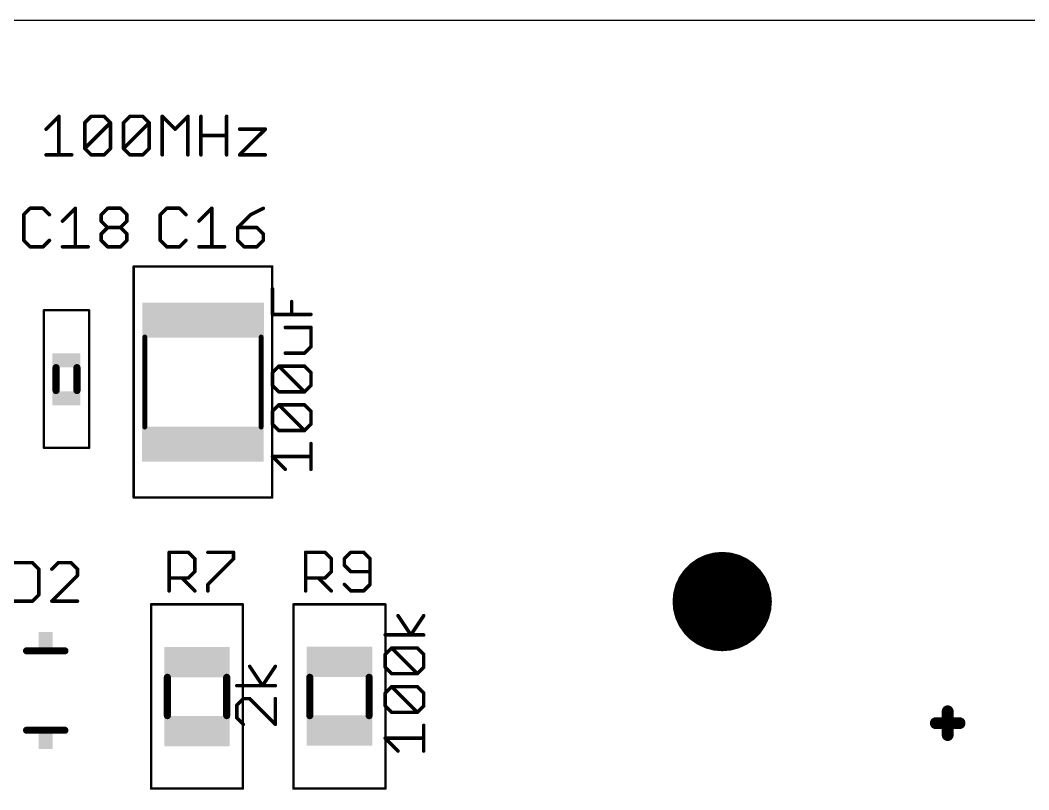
# Model space of a CAD drawing. Extents: x 2 to 123, y -4 to 52.
# Drawn here: x 51.27 to 72.86, y 35.59 to 52.07 of the extents above; entities that cross this region are included whole.
import ezdxf

# ---------------------------------------------------------------- set-up
doc = ezdxf.new("R2010")
doc.units = 0
for name, color, linetype in [('20', 53, 'CONTINUOUS'), ('25', 253, 'CONTINUOUS'), ('27', 253, 'CONTINUOUS'), ('39', 12, 'CONTINUOUS'), ('41', 12, 'CONTINUOUS'), ('51', 253, 'CONTINUOUS')]:
    doc.layers.add(name, color=color, linetype=linetype)

# ---------------------------------------------------------------- blocks, each defined once
blk = doc.blocks.new('RECT')
blk.add_solid([(-0.5, -0.5), (0.5, -0.5), (-0.5, 0.5), (0.5, 0.5)])

msp = doc.modelspace()

# ---------------------------------------------------------------- linework, layer by layer
at = {"layer": '20'}
msp.add_line((3.556, 52.07), (92.456, 52.07), dxfattribs=at)
at = {"layer": '25', "const_width": 0.0381}
for points in [[(51.3651, 47.9057, 1), (51.327, 47.9057)], [(51.3326, 47.9192, 1), (51.3596, 47.8922)], [(51.4835, 48.0622, 1), (51.4835, 48.0241)], [(51.497, 48.0296, 1), (51.47, 48.0566)], [(51.7718, 48.0566, 1), (51.7449, 48.0296)], [(51.7584, 48.0241, 1), (51.7584, 48.0622)], [(51.8823, 47.8922, 1), (51.9092, 47.9192)], [(52.4687, 48.0431, 1), (52.4306, 48.0431)], [(52.4631, 48.0296, 1), (52.4362, 48.0566)], [(53.0226, 47.9057, 1), (52.9845, 47.9057)], [(52.99, 47.9192, 1), (53.017, 47.8922)], [(53.1409, 48.0622, 1), (53.1409, 48.0241)], [(53.1544, 48.0296, 1), (53.1275, 48.0566)], [(53.4292, 48.0566, 1), (53.4023, 48.0296)], [(53.4158, 48.0241, 1), (53.4158, 48.0622)], [(53.5722, 47.9057, 1), (53.5341, 47.9057)], [(53.5397, 47.8922, 1), (53.5667, 47.9192)], [(54.2861, 47.9057, 1), (54.248, 47.9057)], [(54.2536, 47.9192, 1), (54.2806, 47.8922)], [(54.4045, 48.0622, 1), (54.4045, 48.0241)], [(54.418, 48.0296, 1), (54.391, 48.0566)], [(54.6928, 48.0566, 1), (54.6659, 48.0296)], [(54.6793, 48.0241, 1), (54.6793, 48.0622)], [(54.8033, 47.8922, 1), (54.8302, 47.9192)], [(55.3897, 48.0431, 1), (55.3516, 48.0431)], [(55.3841, 48.0296, 1), (55.3572, 48.0566)], [(56.1908, 47.9227, 1), (56.2079, 47.8886)], [(56.2128, 47.8922, 1), (56.1859, 47.9192)], [(56.4827, 48.0261, 1), (56.4657, 48.0601)], [(52.1613, 47.7817, 1), (52.1883, 47.7548)], [(53.017, 47.7817, 1), (52.99, 47.7548)], [(52.9845, 47.7683, 1), (53.0226, 47.7683)], [(53.5341, 47.7683, 1), (53.5722, 47.7683)], [(53.5667, 47.7548, 1), (53.5397, 47.7817)], [(55.0823, 47.7817, 1), (55.1093, 47.7548)], [(53.0226, 47.4934, 1), (52.9845, 47.4934)], [(52.99, 47.5069, 1), (53.017, 47.48)], [(53.1409, 47.6499, 1), (53.1409, 47.6118)], [(53.1544, 47.6174, 1), (53.1275, 47.6443)], [(53.1275, 47.6174, 1), (53.1544, 47.6443)], [(53.4292, 47.6443, 1), (53.4023, 47.6174)], [(53.4023, 47.6443, 1), (53.4292, 47.6174)], [(53.4158, 47.6118, 1), (53.4158, 47.6499)], [(53.5722, 47.4934, 1), (53.5341, 47.4934)], [(53.5397, 47.48, 1), (53.5667, 47.5069)], [(55.9245, 47.6499, 1), (55.9245, 47.6118)], [(55.911, 47.6443, 1), (55.938, 47.6174)], [(55.9436, 47.6309, 1), (55.9055, 47.6309)], [(56.3502, 47.6443, 1), (56.3233, 47.6174)], [(56.3368, 47.6118, 1), (56.3368, 47.6499)], [(56.4932, 47.4934, 1), (56.4551, 47.4934)], [(56.4607, 47.48, 1), (56.4877, 47.5069)], [(51.327, 47.356, 1), (51.3651, 47.356)], [(51.3596, 47.3695, 1), (51.3326, 47.3425)], [(51.9092, 47.3425, 1), (51.8823, 47.3695)], [(53.017, 47.3695, 1), (52.99, 47.3425)], [(52.9845, 47.356, 1), (53.0226, 47.356)], [(53.5341, 47.356, 1), (53.5722, 47.356)], [(53.5667, 47.3425, 1), (53.5397, 47.3695)], [(54.248, 47.356, 1), (54.2861, 47.356)], [(54.2806, 47.3695, 1), (54.2536, 47.3425)], [(54.8302, 47.3425, 1), (54.8033, 47.3695)], [(55.938, 47.3695, 1), (55.911, 47.3425)], [(55.9055, 47.356, 1), (55.9436, 47.356)], [(56.4551, 47.356, 1), (56.4932, 47.356)], [(56.4877, 47.3425, 1), (56.4607, 47.3695)], [(51.4835, 47.2377, 1), (51.4835, 47.1996)], [(51.47, 47.2051, 1), (51.497, 47.2321)], [(51.7449, 47.2321, 1), (51.7718, 47.2051)], [(51.7584, 47.1996, 1), (51.7584, 47.2377)], [(52.1748, 47.2377, 1), (52.1748, 47.1996)], [(52.4306, 47.2186, 1), (52.4687, 47.2186)], [(52.7245, 47.1996, 1), (52.7245, 47.2377)], [(53.1409, 47.2377, 1), (53.1409, 47.1996)], [(53.1275, 47.2051, 1), (53.1544, 47.2321)], [(53.4023, 47.2321, 1), (53.4292, 47.2051)], [(53.4158, 47.1996, 1), (53.4158, 47.2377)], [(54.4045, 47.2377, 1), (54.4045, 47.1996)], [(54.391, 47.2051, 1), (54.418, 47.2321)], [(54.6659, 47.2321, 1), (54.6928, 47.2051)], [(54.6793, 47.1996, 1), (54.6793, 47.2377)], [(55.0958, 47.2377, 1), (55.0958, 47.1996)], [(55.3516, 47.2186, 1), (55.3897, 47.2186)], [(55.6455, 47.1996, 1), (55.6455, 47.2377)], [(56.0619, 47.2377, 1), (56.0619, 47.1996)], [(56.0485, 47.2051, 1), (56.0754, 47.2321)], [(56.3233, 47.2321, 1), (56.3502, 47.2051)], [(56.3368, 47.1996, 1), (56.3368, 47.2377)], [(54.4766, 40.6771, 1), (54.4385, 40.6771)], [(54.4576, 40.6962, 1), (54.4576, 40.6581)], [(54.8833, 40.6906, 1), (54.8564, 40.6636)], [(54.8698, 40.6581, 1), (54.8698, 40.6962)], [(55.2863, 40.6962, 1), (55.2863, 40.6581)], [(55.855, 40.6771, 1), (55.8169, 40.6771)], [(55.836, 40.6581, 1), (55.836, 40.6962)], [(57.3786, 40.6962, 1), (57.3786, 40.6581)], [(57.3977, 40.6771, 1), (57.3596, 40.6771)], [(57.8043, 40.6906, 1), (57.7774, 40.6636)], [(57.7909, 40.6581, 1), (57.7909, 40.6962)], [(58.3447, 40.6962, 1), (58.3447, 40.6581)], [(58.3582, 40.6636, 1), (58.3313, 40.6906)], [(58.633, 40.6906, 1), (58.6061, 40.6636)], [(58.6196, 40.6581, 1), (58.6196, 40.6962)], [(51.5433, 40.4706, 1), (51.5164, 40.4436)], [(51.5299, 40.4381, 1), (51.5299, 40.4762)], [(52.0837, 40.4762, 1), (52.0837, 40.4381)], [(52.0972, 40.4436, 1), (52.0703, 40.4706)], [(52.372, 40.4706, 1), (52.3451, 40.4436)], [(52.3586, 40.4381, 1), (52.3586, 40.4762)], [(55.0263, 40.5397, 1), (54.9882, 40.5397)], [(54.9938, 40.5262, 1), (55.0207, 40.5532)], [(55.8169, 40.5397, 1), (55.855, 40.5397)], [(55.8494, 40.5262, 1), (55.8225, 40.5532)], [(57.9473, 40.5397, 1), (57.9092, 40.5397)], [(57.9148, 40.5262, 1), (57.9417, 40.5532)], [(58.2264, 40.5397, 1), (58.1883, 40.5397)], [(58.1938, 40.5532, 1), (58.2208, 40.5262)], [(58.2208, 40.4157, 1), (58.1938, 40.3888)], [(58.1883, 40.4023, 1), (58.2264, 40.4023)], [(58.776, 40.5397, 1), (58.7379, 40.5397)], [(58.7435, 40.5262, 1), (58.7704, 40.5532)], [(51.6863, 40.3197, 1), (51.6482, 40.3197)], [(51.6538, 40.3062, 1), (51.6807, 40.3332)], [(51.9328, 40.3332, 1), (51.9598, 40.3062)], [(52.515, 40.3197, 1), (52.4769, 40.3197)], [(52.4769, 40.1823, 1), (52.515, 40.1823)], [(52.4825, 40.3062, 1), (52.5094, 40.3332)], [(52.5094, 40.1688, 1), (52.4825, 40.1957)], [(54.4576, 40.1465, 1), (54.4576, 40.1084)], [(54.7459, 40.1409, 1), (54.719, 40.114)], [(54.8564, 40.1409, 1), (54.8833, 40.114)], [(54.8698, 40.1084, 1), (54.8698, 40.1465)], [(54.9882, 40.2649, 1), (55.0263, 40.2649)], [(55.0207, 40.2514, 1), (54.9938, 40.2783)], [(57.3786, 40.1465, 1), (57.3786, 40.1084)], [(57.6669, 40.1409, 1), (57.64, 40.114)], [(57.7774, 40.1409, 1), (57.8043, 40.114)], [(57.7909, 40.1084, 1), (57.7909, 40.1465)], [(57.9092, 40.2649, 1), (57.9473, 40.2649)], [(57.9417, 40.2514, 1), (57.9148, 40.2783)], [(58.3447, 40.2839, 1), (58.3447, 40.2458)], [(58.3313, 40.2514, 1), (58.3582, 40.2783)], [(58.757, 40.2458, 1), (58.757, 40.2839)], [(55.3054, 39.99, 1), (55.2673, 39.99)], [(55.2728, 40.0035, 1), (55.2998, 39.9765)], [(58.2208, 40.0035, 1), (58.1938, 39.9765)], [(58.7379, 39.99, 1), (58.776, 39.99)], [(58.7704, 39.9765, 1), (58.7435, 40.0035)], [(51.6482, 39.77, 1), (51.6863, 39.77)], [(51.6807, 39.7565, 1), (51.6538, 39.7835)], [(54.4385, 39.8526, 1), (54.4766, 39.8526)], [(54.9938, 39.8391, 1), (55.0207, 39.8661)], [(55.2673, 39.8526, 1), (55.3054, 39.8526)], [(57.3596, 39.8526, 1), (57.3977, 39.8526)], [(57.9148, 39.8391, 1), (57.9417, 39.8661)], [(58.3447, 39.8717, 1), (58.3447, 39.8336)], [(58.3313, 39.8391, 1), (58.3582, 39.8661)], [(58.6061, 39.8661, 1), (58.633, 39.8391)], [(58.6196, 39.8336, 1), (58.6196, 39.8717)], [(51.5164, 39.6461, 1), (51.5433, 39.6191)], [(51.5299, 39.6136, 1), (51.5299, 39.6517)], [(51.9463, 39.6517, 1), (51.9463, 39.6136)], [(51.9328, 39.6461, 1), (51.9598, 39.6191)], [(52.496, 39.6136, 1), (52.496, 39.6517)]]:
    msp.add_lwpolyline(points, format="xyb", dxfattribs=at)
at = {"layer": '25', "const_width": 0.0762}
for points in [[(51.4835, 48.0431), (51.3461, 47.9057)], [(51.3461, 47.9057), (51.3461, 47.356)], [(51.7584, 48.0431), (51.4835, 48.0431)], [(51.8958, 47.9057), (51.7584, 48.0431)], [(52.1748, 47.7683), (52.4496, 48.0431)], [(52.4496, 48.0431), (52.4496, 47.2186)], [(53.0035, 47.9057), (53.1409, 48.0431)], [(53.0035, 47.7683), (53.0035, 47.9057)], [(53.1409, 48.0431), (53.4158, 48.0431)], [(53.4158, 48.0431), (53.5532, 47.9057)], [(53.5532, 47.9057), (53.5532, 47.7683)], [(54.4045, 48.0431), (54.2671, 47.9057)], [(54.2671, 47.9057), (54.2671, 47.356)], [(54.6793, 48.0431), (54.4045, 48.0431)], [(54.8168, 47.9057), (54.6793, 48.0431)], [(55.0958, 47.7683), (55.3706, 48.0431)], [(55.3706, 48.0431), (55.3706, 47.2186)], [(56.1993, 47.9057), (55.9245, 47.6309)], [(56.4742, 48.0431), (56.1993, 47.9057)], [(53.1409, 47.6309), (53.0035, 47.7683)], [(53.5532, 47.7683), (53.4158, 47.6309)], [(53.0035, 47.4934), (53.1409, 47.6309)], [(53.0035, 47.356), (53.0035, 47.4934)], [(53.1409, 47.6309), (53.4158, 47.6309)], [(53.4158, 47.6309), (53.5532, 47.4934)], [(53.5532, 47.4934), (53.5532, 47.356)], [(55.9245, 47.6309), (55.9245, 47.356)], [(56.3368, 47.6309), (55.9245, 47.6309)], [(56.4742, 47.4934), (56.3368, 47.6309)], [(56.4742, 47.356), (56.4742, 47.4934)], [(51.3461, 47.356), (51.4835, 47.2186)], [(51.7584, 47.2186), (51.8958, 47.356)], [(53.1409, 47.2186), (53.0035, 47.356)], [(53.5532, 47.356), (53.4158, 47.2186)], [(54.2671, 47.356), (54.4045, 47.2186)], [(54.6793, 47.2186), (54.8168, 47.356)], [(55.9245, 47.356), (56.0619, 47.2186)], [(56.3368, 47.2186), (56.4742, 47.356)], [(51.4835, 47.2186), (51.7584, 47.2186)], [(52.1748, 47.2186), (52.7245, 47.2186)], [(53.4158, 47.2186), (53.1409, 47.2186)], [(54.4045, 47.2186), (54.6793, 47.2186)], [(55.0958, 47.2186), (55.6455, 47.2186)], [(56.0619, 47.2186), (56.3368, 47.2186)], [(54.4576, 39.8526), (54.4576, 40.6771)], [(54.4576, 40.6771), (54.8698, 40.6771)], [(54.8698, 40.6771), (55.0073, 40.5397)], [(55.2863, 40.6771), (55.836, 40.6771)], [(55.836, 40.6771), (55.836, 40.5397)], [(57.3786, 39.8526), (57.3786, 40.6771)], [(57.3786, 40.6771), (57.7909, 40.6771)], [(57.7909, 40.6771), (57.9283, 40.5397)], [(58.3447, 40.6771), (58.2073, 40.5397)], [(58.6196, 40.6771), (58.3447, 40.6771)], [(58.757, 40.5397), (58.6196, 40.6771)], [(51.5299, 40.4571), (51.1176, 40.4571)], [(51.6673, 40.3197), (51.5299, 40.4571)], [(52.0837, 40.4571), (51.9463, 40.3197)], [(52.3586, 40.4571), (52.0837, 40.4571)], [(52.496, 40.3197), (52.3586, 40.4571)], [(55.0073, 40.5397), (55.0073, 40.2649)], [(55.836, 40.5397), (55.2863, 39.99)], [(57.9283, 40.5397), (57.9283, 40.2649)], [(58.2073, 40.5397), (58.2073, 40.4023)], [(58.2073, 40.4023), (58.3447, 40.2649)], [(58.757, 39.99), (58.757, 40.5397)], [(51.6673, 39.77), (51.6673, 40.3197)], [(51.9463, 39.6326), (52.496, 40.1823)], [(52.496, 40.1823), (52.496, 40.3197)], [(54.8698, 40.1274), (54.4576, 40.1274)], [(54.7324, 40.1274), (55.0073, 39.8526)], [(55.0073, 40.2649), (54.8698, 40.1274)], [(57.7909, 40.1274), (57.3786, 40.1274)], [(57.6534, 40.1274), (57.9283, 39.8526)], [(57.9283, 40.2649), (57.7909, 40.1274)], [(58.3447, 40.2649), (58.757, 40.2649)], [(55.2863, 39.99), (55.2863, 39.8526)], [(58.2073, 39.99), (58.3447, 39.8526)], [(58.6196, 39.8526), (58.757, 39.99)], [(51.5299, 39.6326), (51.6673, 39.77)], [(58.3447, 39.8526), (58.6196, 39.8526)], [(51.1176, 39.6326), (51.5299, 39.6326)], [(52.496, 39.6326), (51.9463, 39.6326)]]:
    msp.add_lwpolyline(points, dxfattribs=at)
at = {"layer": '27', "const_width": 0.0762}
for points in [[(51.8227, 49.7368), (52.0975, 50.0116)], [(52.0975, 50.0116), (52.0975, 49.1871)], [(52.6514, 49.8742), (52.7888, 50.0116)], [(52.6514, 49.3245), (52.6514, 49.8742)], [(52.6514, 49.3245), (53.201, 49.8742)], [(52.7888, 50.0116), (53.0636, 50.0116)], [(53.0636, 50.0116), (53.201, 49.8742)], [(53.201, 49.8742), (53.201, 49.3245)], [(53.4801, 49.8742), (53.6175, 50.0116)], [(53.4801, 49.3245), (53.4801, 49.8742)], [(53.4801, 49.3245), (54.0297, 49.8742)], [(53.6175, 50.0116), (53.8923, 50.0116)], [(53.8923, 50.0116), (54.0297, 49.8742)], [(54.0297, 49.8742), (54.0297, 49.3245)], [(54.3088, 49.1871), (54.3088, 50.0116)], [(54.3088, 50.0116), (54.5836, 49.7368)], [(54.5836, 49.7368), (54.8585, 50.0116)], [(54.8585, 50.0116), (54.8585, 49.1871)], [(55.1375, 49.1871), (55.1375, 50.0116)], [(55.6872, 50.0116), (55.6872, 49.1871)], [(55.9662, 49.7368), (56.5159, 49.7368)], [(56.5159, 49.7368), (55.9662, 49.1871)], [(55.1375, 49.5994), (55.6872, 49.5994)], [(51.8227, 49.1871), (52.3723, 49.1871)], [(52.7888, 49.1871), (52.6514, 49.3245)], [(53.0636, 49.1871), (52.7888, 49.1871)], [(53.201, 49.3245), (53.0636, 49.1871)], [(53.6175, 49.1871), (53.4801, 49.3245)], [(53.8923, 49.1871), (53.6175, 49.1871)], [(54.0297, 49.3245), (53.8923, 49.1871)], [(55.9662, 49.1871), (56.5159, 49.1871)], [(56.6684, 45.7709), (56.6684, 46.3206)], [(57.0807, 45.7709), (57.0807, 46.0458)], [(57.4929, 45.7709), (56.6684, 45.7709)], [(57.4929, 45.4919), (56.9432, 45.4919)], [(57.4929, 45.0796), (57.4929, 45.4919)], [(56.9432, 44.9422), (57.3555, 44.9422)], [(57.3555, 44.9422), (57.4929, 45.0796)], [(56.6684, 44.5258), (56.8058, 44.6632)], [(56.8058, 44.6632), (57.3555, 44.6632)], [(57.3555, 44.1135), (56.8058, 44.6632)], [(57.3555, 44.6632), (57.4929, 44.5258)], [(56.6684, 44.2509), (56.6684, 44.5258)], [(57.4929, 44.5258), (57.4929, 44.2509)], [(56.8058, 44.1135), (56.6684, 44.2509)], [(57.4929, 44.2509), (57.3555, 44.1135)], [(57.3555, 44.1135), (56.8058, 44.1135)], [(56.6684, 43.6971), (56.8058, 43.8345)], [(56.8058, 43.8345), (57.3555, 43.8345)], [(57.3555, 43.2848), (56.8058, 43.8345)], [(57.3555, 43.8345), (57.4929, 43.6971)], [(56.6684, 43.4222), (56.6684, 43.6971)], [(57.4929, 43.6971), (57.4929, 43.4222)], [(56.8058, 43.2848), (56.6684, 43.4222)], [(57.4929, 43.4222), (57.3555, 43.2848)], [(57.3555, 43.2848), (56.8058, 43.2848)], [(57.4929, 42.4561), (57.4929, 43.0058)], [(56.9432, 42.4561), (56.6684, 42.7309)], [(56.6684, 42.7309), (57.4929, 42.7309)], [(59.6311, 38.9097), (59.3562, 39.322)], [(59.9059, 39.322), (59.6311, 38.9097)], [(59.9059, 38.9097), (59.0814, 38.9097)], [(59.0814, 38.4933), (59.2188, 38.6307)], [(59.2188, 38.6307), (59.7685, 38.6307)], [(59.7685, 38.081), (59.2188, 38.6307)], [(59.7685, 38.6307), (59.9059, 38.4933)], [(59.0814, 38.2184), (59.0814, 38.4933)], [(59.9059, 38.4933), (59.9059, 38.2184)], [(56.4561, 37.8238), (56.1812, 38.2361)], [(56.7309, 38.2361), (56.4561, 37.8238)], [(59.2188, 38.081), (59.0814, 38.2184)], [(59.9059, 38.2184), (59.7685, 38.081)], [(59.7685, 38.081), (59.2188, 38.081)], [(56.7309, 37.8238), (55.9064, 37.8238)], [(59.0814, 37.6646), (59.2188, 37.802)], [(59.2188, 37.802), (59.7685, 37.802)], [(59.7685, 37.2523), (59.2188, 37.802)], [(59.7685, 37.802), (59.9059, 37.6646)], [(56.0438, 37.5448), (55.9064, 37.4074)], [(56.1812, 37.5448), (56.0438, 37.5448)], [(56.7309, 36.9951), (56.1812, 37.5448)], [(56.7309, 37.5448), (56.7309, 36.9951)], [(59.0814, 37.3897), (59.0814, 37.6646)], [(59.9059, 37.6646), (59.9059, 37.3897)], [(55.9064, 37.4074), (55.9064, 37.1325)], [(59.2188, 37.2523), (59.0814, 37.3897)], [(59.9059, 37.3897), (59.7685, 37.2523)], [(55.9064, 37.1325), (56.0438, 36.9951)], [(59.7685, 37.2523), (59.2188, 37.2523)], [(59.9059, 36.4236), (59.9059, 36.9733)], [(59.3562, 36.4236), (59.0814, 36.6984)], [(59.0814, 36.6984), (59.9059, 36.6984)]]:
    msp.add_lwpolyline(points, dxfattribs=at)
at = {"layer": '27', "const_width": 0.0381}
for points in [[(52.1165, 50.0116, 1), (52.0784, 50.0116)], [(52.111, 49.9981, 1), (52.084, 50.0251)], [(52.6379, 49.8877, 1), (52.6648, 49.8607)], [(52.6704, 49.8742, 1), (52.6323, 49.8742)], [(52.7888, 50.0307, 1), (52.7888, 49.9926)], [(52.8023, 49.9981, 1), (52.7753, 50.0251)], [(53.0771, 50.0251, 1), (53.0501, 49.9981)], [(53.0636, 49.9926, 1), (53.0636, 50.0307)], [(53.2201, 49.8742, 1), (53.182, 49.8742)], [(53.2145, 49.8607, 1), (53.1876, 49.8877)], [(53.1876, 49.8607, 1), (53.2145, 49.8877)], [(53.4991, 49.8742, 1), (53.461, 49.8742)], [(53.4666, 49.8877, 1), (53.4935, 49.8607)], [(53.6175, 50.0307, 1), (53.6175, 49.9926)], [(53.631, 49.9981, 1), (53.604, 50.0251)], [(53.9058, 50.0251, 1), (53.8789, 49.9981)], [(53.8923, 49.9926, 1), (53.8923, 50.0307)], [(54.0488, 49.8742, 1), (54.0107, 49.8742)], [(54.0432, 49.8607, 1), (54.0163, 49.8877)], [(54.0163, 49.8607, 1), (54.0432, 49.8877)], [(54.3278, 50.0116, 1), (54.2897, 50.0116)], [(54.3223, 50.0251, 1), (54.2953, 49.9981)], [(54.8775, 50.0116, 1), (54.8394, 50.0116)], [(54.8719, 49.9981, 1), (54.845, 50.0251)], [(55.1565, 50.0116, 1), (55.1184, 50.0116)], [(55.7062, 50.0116, 1), (55.6681, 50.0116)], [(51.8092, 49.7502, 1), (51.8361, 49.7233)], [(54.5701, 49.7502, 1), (54.5971, 49.7233)], [(54.5701, 49.7233, 1), (54.5971, 49.7502)], [(55.9662, 49.7558, 1), (55.9662, 49.7177)], [(56.5293, 49.7233, 1), (56.5024, 49.7502)], [(56.5159, 49.7177, 1), (56.5159, 49.7558)], [(55.1375, 49.6184, 1), (55.1375, 49.5803)], [(55.6872, 49.5803, 1), (55.6872, 49.6184)], [(51.8227, 49.2062, 1), (51.8227, 49.1681)], [(52.3723, 49.1681, 1), (52.3723, 49.2062)], [(52.6648, 49.338, 1), (52.6379, 49.311)], [(52.6379, 49.338, 1), (52.6648, 49.311)], [(52.6323, 49.3245, 1), (52.6704, 49.3245)], [(52.7888, 49.2062, 1), (52.7888, 49.1681)], [(53.0636, 49.1681, 1), (53.0636, 49.2062)], [(53.182, 49.3245, 1), (53.2201, 49.3245)], [(53.2145, 49.311, 1), (53.1876, 49.338)], [(53.4935, 49.338, 1), (53.4666, 49.311)], [(53.4666, 49.338, 1), (53.4935, 49.311)], [(53.461, 49.3245, 1), (53.4991, 49.3245)], [(53.6175, 49.2062, 1), (53.6175, 49.1681)], [(53.8923, 49.1681, 1), (53.8923, 49.2062)], [(54.0107, 49.3245, 1), (54.0488, 49.3245)], [(54.0432, 49.311, 1), (54.0163, 49.338)], [(55.9662, 49.2062, 1), (55.9662, 49.1681)], [(56.5159, 49.1681, 1), (56.5159, 49.2062)], [(52.0784, 49.1871, 1), (52.1165, 49.1871)], [(52.7753, 49.1736, 1), (52.8023, 49.2006)], [(53.0501, 49.2006, 1), (53.0771, 49.1736)], [(53.604, 49.1736, 1), (53.631, 49.2006)], [(53.8789, 49.2006, 1), (53.9058, 49.1736)], [(54.2897, 49.1871, 1), (54.3278, 49.1871)], [(54.8394, 49.1871, 1), (54.8775, 49.1871)], [(55.1184, 49.1871, 1), (55.1565, 49.1871)], [(55.6681, 49.1871, 1), (55.7062, 49.1871)], [(55.9527, 49.2006, 1), (55.9797, 49.1736)], [(56.6874, 46.3206, 1), (56.6493, 46.3206)], [(57.0997, 46.0458, 1), (57.0616, 46.0458)], [(56.6493, 45.7709, 1), (56.6874, 45.7709)], [(56.6684, 45.79, 1), (56.6684, 45.7519)], [(57.0616, 45.7709, 1), (57.0997, 45.7709)], [(57.4929, 45.7519, 1), (57.4929, 45.79)], [(56.9432, 45.5109, 1), (56.9432, 45.4728)], [(57.512, 45.4919, 1), (57.4739, 45.4919)], [(57.4929, 45.4728, 1), (57.4929, 45.5109)], [(56.9432, 44.9613, 1), (56.9432, 44.9232)], [(57.342, 44.9557, 1), (57.369, 44.9287)], [(57.3555, 44.9232, 1), (57.3555, 44.9613)], [(57.4739, 45.0796, 1), (57.512, 45.0796)], [(57.5064, 45.0662, 1), (57.4794, 45.0931)], [(56.8058, 44.6822, 1), (56.8058, 44.6441)], [(56.8193, 44.6767, 1), (56.7923, 44.6497)], [(56.8193, 44.6497, 1), (56.7923, 44.6767)], [(57.369, 44.6767, 1), (57.342, 44.6497)], [(57.3555, 44.6441, 1), (57.3555, 44.6822)], [(56.6874, 44.5258, 1), (56.6493, 44.5258)], [(56.6549, 44.5392, 1), (56.6819, 44.5123)], [(57.512, 44.5258, 1), (57.4739, 44.5258)], [(57.4794, 44.5123, 1), (57.5064, 44.5392)], [(56.6493, 44.2509, 1), (56.6874, 44.2509)], [(56.6819, 44.2644, 1), (56.6549, 44.2375)], [(57.4739, 44.2509, 1), (57.512, 44.2509)], [(57.5064, 44.2375, 1), (57.4794, 44.2644)], [(56.8058, 44.1326, 1), (56.8058, 44.0945)], [(56.7923, 44.1, 1), (56.8193, 44.127)], [(57.342, 44.127, 1), (57.369, 44.1)], [(57.342, 44.1, 1), (57.369, 44.127)], [(57.3555, 44.0945, 1), (57.3555, 44.1326)], [(56.8193, 43.8479, 1), (56.7923, 43.821)], [(56.8058, 43.8535, 1), (56.8058, 43.8154)], [(56.8193, 43.821, 1), (56.7923, 43.8479)], [(57.369, 43.8479, 1), (57.342, 43.821)], [(57.3555, 43.8154, 1), (57.3555, 43.8535)], [(56.6874, 43.6971, 1), (56.6493, 43.6971)], [(56.6549, 43.7105, 1), (56.6819, 43.6836)], [(57.512, 43.6971, 1), (57.4739, 43.6971)], [(57.4794, 43.6836, 1), (57.5064, 43.7105)], [(56.6493, 43.4222, 1), (56.6874, 43.4222)], [(56.6819, 43.4357, 1), (56.6549, 43.4088)], [(57.4739, 43.4222, 1), (57.512, 43.4222)], [(57.5064, 43.4088, 1), (57.4794, 43.4357)], [(56.8058, 43.3039, 1), (56.8058, 43.2658)], [(56.7923, 43.2713, 1), (56.8193, 43.2983)], [(57.342, 43.2983, 1), (57.369, 43.2713)], [(57.342, 43.2713, 1), (57.369, 43.2983)], [(57.3555, 43.2658, 1), (57.3555, 43.3039)], [(57.512, 43.0058, 1), (57.4739, 43.0058)], [(56.6819, 42.7444, 1), (56.6549, 42.7175)], [(56.6684, 42.75, 1), (56.6684, 42.7119)], [(57.4929, 42.7119, 1), (57.4929, 42.75)], [(56.9298, 42.4426, 1), (56.9567, 42.4696)], [(57.4739, 42.4561, 1), (57.512, 42.4561)], [(59.3721, 39.3325, 1), (59.3404, 39.3114)], [(59.9218, 39.3114, 1), (59.89, 39.3325)], [(59.0814, 38.9288, 1), (59.0814, 38.8907)], [(59.6152, 38.9203, 1), (59.6469, 38.8992)], [(59.6152, 38.8992, 1), (59.6469, 38.9203)], [(59.9059, 38.8907, 1), (59.9059, 38.9288)], [(59.2188, 38.6497, 1), (59.2188, 38.6116)], [(59.2323, 38.6442, 1), (59.2053, 38.6172)], [(59.2323, 38.6172, 1), (59.2053, 38.6442)], [(59.782, 38.6442, 1), (59.755, 38.6172)], [(59.7685, 38.6116, 1), (59.7685, 38.6497)], [(59.1004, 38.4933, 1), (59.0623, 38.4933)], [(59.0679, 38.5067, 1), (59.0949, 38.4798)], [(59.925, 38.4933, 1), (59.8869, 38.4933)], [(59.8924, 38.4798, 1), (59.9194, 38.5067)], [(56.1971, 38.2466, 1), (56.1654, 38.2255)], [(56.7468, 38.2255, 1), (56.715, 38.2466)], [(59.0949, 38.2319, 1), (59.0679, 38.205)], [(59.0623, 38.2184, 1), (59.1004, 38.2184)], [(59.8869, 38.2184, 1), (59.925, 38.2184)], [(59.9194, 38.205, 1), (59.8924, 38.2319)], [(59.2188, 38.1001, 1), (59.2188, 38.062)], [(59.2053, 38.0675, 1), (59.2323, 38.0945)], [(59.755, 38.0945, 1), (59.782, 38.0675)], [(59.755, 38.0675, 1), (59.782, 38.0945)], [(59.7685, 38.062, 1), (59.7685, 38.1001)], [(55.9064, 37.8429, 1), (55.9064, 37.8048)], [(56.4402, 37.8344, 1), (56.4719, 37.8132)], [(56.4402, 37.8132, 1), (56.4719, 37.8344)], [(56.7309, 37.8048, 1), (56.7309, 37.8429)], [(59.2323, 37.8154, 1), (59.2053, 37.7885)], [(59.2188, 37.821, 1), (59.2188, 37.7829)], [(59.2323, 37.7885, 1), (59.2053, 37.8154)], [(59.782, 37.8154, 1), (59.755, 37.7885)], [(59.7685, 37.7829, 1), (59.7685, 37.821)], [(56.0438, 37.5638, 1), (56.0438, 37.5257)], [(56.0573, 37.5313, 1), (56.0303, 37.5582)], [(56.1947, 37.5582, 1), (56.1678, 37.5313)], [(56.1812, 37.5257, 1), (56.1812, 37.5638)], [(56.75, 37.5448, 1), (56.7119, 37.5448)], [(59.1004, 37.6646, 1), (59.0623, 37.6646)], [(59.0679, 37.678, 1), (59.0949, 37.6511)], [(59.925, 37.6646, 1), (59.8869, 37.6646)], [(59.8924, 37.6511, 1), (59.9194, 37.678)], [(55.9254, 37.4074, 1), (55.8873, 37.4074)], [(55.8929, 37.4208, 1), (55.9199, 37.3939)], [(59.0949, 37.4032, 1), (59.0679, 37.3763)], [(59.0623, 37.3897, 1), (59.1004, 37.3897)], [(59.8869, 37.3897, 1), (59.925, 37.3897)], [(59.9194, 37.3763, 1), (59.8924, 37.4032)], [(55.9199, 37.146, 1), (55.8929, 37.119)], [(55.8873, 37.1325, 1), (55.9254, 37.1325)], [(59.2188, 37.2714, 1), (59.2188, 37.2333)], [(59.2053, 37.2388, 1), (59.2323, 37.2658)], [(59.755, 37.2658, 1), (59.782, 37.2388)], [(59.755, 37.2388, 1), (59.782, 37.2658)], [(59.7685, 37.2333, 1), (59.7685, 37.2714)], [(56.0303, 36.9816, 1), (56.0573, 37.0086)], [(56.7119, 36.9951, 1), (56.75, 36.9951)], [(56.7174, 36.9816, 1), (56.7444, 37.0086)], [(59.925, 36.9733, 1), (59.8869, 36.9733)], [(59.0949, 36.7119, 1), (59.0679, 36.685)], [(59.0814, 36.7175, 1), (59.0814, 36.6794)], [(59.9059, 36.6794, 1), (59.9059, 36.7175)], [(59.3428, 36.4101, 1), (59.3697, 36.4371)], [(59.8869, 36.4236, 1), (59.925, 36.4236)]]:
    msp.add_lwpolyline(points, format="xyb", dxfattribs=at)
at = {"layer": '39', "const_width": 0.0508}
for points in [[(53.6985, 41.85), (53.6985, 46.796)], [(53.6985, 46.796), (56.6645, 46.796)], [(56.6645, 46.796), (56.6645, 41.85)], [(51.7775, 42.9135), (51.7775, 45.8595)], [(51.7775, 45.8595), (52.7435, 45.8595)], [(52.7435, 45.8595), (52.7435, 42.9135)], [(52.7435, 42.9135), (51.7775, 42.9135)], [(56.6645, 41.85), (53.6985, 41.85)], [(54.0715, 35.619), (54.0715, 39.565)], [(54.0715, 39.565), (56.0375, 39.565)], [(56.0375, 39.565), (56.0375, 35.619)], [(57.1195, 35.619), (57.1195, 39.565)], [(57.1195, 39.565), (59.0855, 39.565)], [(59.0855, 39.565), (59.0855, 35.619)], [(56.0375, 35.619), (54.0715, 35.619)], [(59.0855, 35.619), (57.1195, 35.619)]]:
    msp.add_lwpolyline(points, dxfattribs=at)
at = {"layer": '39', "const_width": 0.0254}
for points in [[(53.7112, 46.796, 1), (53.6858, 46.796)], [(53.6985, 46.8087, 1), (53.6985, 46.7833)], [(56.6772, 46.796, 1), (56.6518, 46.796)], [(56.6645, 46.7833, 1), (56.6645, 46.8087)], [(51.7902, 45.8595, 1), (51.7648, 45.8595)], [(51.7775, 45.8722, 1), (51.7775, 45.8468)], [(52.7562, 45.8595, 1), (52.7308, 45.8595)], [(52.7435, 45.8468, 1), (52.7435, 45.8722)], [(51.7775, 42.9262, 1), (51.7775, 42.9008)], [(51.7648, 42.9135, 1), (51.7902, 42.9135)], [(52.7308, 42.9135, 1), (52.7562, 42.9135)], [(52.7435, 42.9008, 1), (52.7435, 42.9262)], [(53.6985, 41.8627, 1), (53.6985, 41.8373)], [(53.6858, 41.85, 1), (53.7112, 41.85)], [(56.6518, 41.85, 1), (56.6772, 41.85)], [(56.6645, 41.8373, 1), (56.6645, 41.8627)], [(54.0842, 39.565, 1), (54.0588, 39.565)], [(54.0715, 39.5777, 1), (54.0715, 39.5523)], [(56.0502, 39.565, 1), (56.0248, 39.565)], [(56.0375, 39.5523, 1), (56.0375, 39.5777)], [(57.1322, 39.565, 1), (57.1068, 39.565)], [(57.1195, 39.5777, 1), (57.1195, 39.5523)], [(59.0982, 39.565, 1), (59.0728, 39.565)], [(59.0855, 39.5523, 1), (59.0855, 39.5777)], [(54.0715, 35.6317, 1), (54.0715, 35.6063)], [(54.0588, 35.619, 1), (54.0842, 35.619)], [(56.0248, 35.619, 1), (56.0502, 35.619)], [(56.0375, 35.6063, 1), (56.0375, 35.6317)], [(57.1195, 35.6317, 1), (57.1195, 35.6063)], [(57.1068, 35.619, 1), (57.1322, 35.619)], [(59.0728, 35.619, 1), (59.0982, 35.619)], [(59.0855, 35.6063, 1), (59.0855, 35.6317)]]:
    msp.add_lwpolyline(points, format="xyb", dxfattribs=at)
at = {"layer": '41', "const_width": 0.127}
for points in [[(65.952, 40.5637), (65.794, 40.49)], [(66.1204, 40.6088), (65.952, 40.5637)], [(66.294, 40.624), (66.1204, 40.6088)], [(66.4676, 40.6088), (66.294, 40.624)], [(66.636, 40.5637), (66.4676, 40.6088)], [(66.794, 40.49), (66.636, 40.5637)], [(65.6512, 40.39), (65.528, 40.2668)], [(65.6472, 40.386), (66.9408, 40.386)], [(65.794, 40.49), (65.6512, 40.39)], [(65.8433, 40.513), (66.7447, 40.513)], [(66.9368, 40.39), (66.794, 40.49)], [(67.06, 40.2668), (66.9368, 40.39)], [(65.428, 40.124), (65.3543, 39.966)], [(65.528, 40.2668), (65.428, 40.124)], [(65.4336, 40.132), (67.1544, 40.132)], [(65.5225, 40.259), (67.0655, 40.259)], [(67.16, 40.124), (67.06, 40.2668)], [(67.2337, 39.966), (67.16, 40.124)], [(65.3543, 39.966), (65.3092, 39.7976)], [(65.3307, 39.878), (67.2573, 39.878)], [(65.3725, 40.005), (67.2155, 40.005)], [(67.2788, 39.7976), (67.2337, 39.966)], [(65.3092, 39.7976), (65.294, 39.624)], [(65.3051, 39.751), (67.2829, 39.751)], [(67.294, 39.624), (67.2788, 39.7976)], [(65.294, 39.624), (65.3092, 39.4504)], [(65.294, 39.624), (67.294, 39.624)], [(65.3051, 39.497), (67.2829, 39.497)], [(65.3092, 39.4504), (65.3543, 39.282)], [(67.2337, 39.282), (67.2788, 39.4504)], [(67.2788, 39.4504), (67.294, 39.624)], [(65.3307, 39.37), (67.2573, 39.37)], [(65.3543, 39.282), (65.428, 39.124)], [(65.3725, 39.243), (67.2155, 39.243)], [(67.16, 39.124), (67.2337, 39.282)], [(65.428, 39.124), (65.528, 38.9812)], [(65.4336, 39.116), (67.1544, 39.116)], [(67.06, 38.9812), (67.16, 39.124)], [(65.5225, 38.989), (67.0655, 38.989)], [(65.528, 38.9812), (65.6512, 38.858)], [(65.6472, 38.862), (66.9408, 38.862)], [(65.6512, 38.858), (65.794, 38.758)], [(66.794, 38.758), (66.9368, 38.858)], [(66.9368, 38.858), (67.06, 38.9812)], [(65.794, 38.758), (65.952, 38.6843)], [(65.8433, 38.735), (66.7447, 38.735)], [(65.952, 38.6843), (66.1204, 38.6392)], [(66.1204, 38.6392), (66.294, 38.624)], [(66.294, 38.624), (66.4676, 38.6392)], [(66.4676, 38.6392), (66.636, 38.6843)], [(66.636, 38.6843), (66.794, 38.758)]]:
    msp.add_lwpolyline(points, dxfattribs=at)
at = {"layer": '41', "const_width": 0.0635}
for points in [[(65.9438, 40.5944, 1), (65.9602, 40.533)], [(65.9654, 40.5349, 1), (65.9386, 40.5925)], [(66.1176, 40.6404, 1), (66.1231, 40.5772)], [(66.1286, 40.5781, 1), (66.1121, 40.6395)], [(66.2968, 40.6556, 1), (66.2912, 40.5924)], [(66.2968, 40.5924, 1), (66.2912, 40.6556)], [(66.4759, 40.6395, 1), (66.4594, 40.5781)], [(66.4649, 40.5772, 1), (66.4704, 40.6404)], [(66.6494, 40.5925, 1), (66.6226, 40.5349)], [(66.6278, 40.533, 1), (66.6442, 40.5944)], [(65.6472, 40.4178, 1), (65.6472, 40.3543)], [(65.633, 40.4161, 1), (65.6694, 40.364)], [(65.6737, 40.3676, 1), (65.6288, 40.4125)], [(65.7806, 40.5188, 1), (65.8074, 40.4612)], [(65.8122, 40.464, 1), (65.7758, 40.516)], [(65.8433, 40.5448, 1), (65.8433, 40.4813)], [(66.7447, 40.4813, 1), (66.7447, 40.5448)], [(66.8122, 40.516, 1), (66.7758, 40.464)], [(66.7806, 40.4612, 1), (66.8074, 40.5188)], [(66.9592, 40.4125, 1), (66.9143, 40.3676)], [(66.9186, 40.364, 1), (66.955, 40.4161)], [(66.9408, 40.3543, 1), (66.9408, 40.4178)], [(65.402, 40.1422, 1), (65.454, 40.1058)], [(65.4568, 40.1106, 1), (65.3992, 40.1374)], [(65.4336, 40.1638, 1), (65.4336, 40.1003)], [(65.5225, 40.2908, 1), (65.5225, 40.2272)], [(65.5055, 40.2892, 1), (65.5504, 40.2443)], [(65.554, 40.2486, 1), (65.5019, 40.285)], [(67.0861, 40.285, 1), (67.034, 40.2486)], [(67.0376, 40.2443, 1), (67.0825, 40.2892)], [(67.0655, 40.2272, 1), (67.0655, 40.2908)], [(67.1888, 40.1374, 1), (67.1312, 40.1106)], [(67.134, 40.1058, 1), (67.186, 40.1422)], [(67.1544, 40.1003, 1), (67.1544, 40.1638)], [(65.3307, 39.9098, 1), (65.3307, 39.8462)], [(65.3255, 39.9794, 1), (65.3831, 39.9526)], [(65.385, 39.9578, 1), (65.3236, 39.9742)], [(65.3725, 40.0368, 1), (65.3725, 39.9733)], [(67.2644, 39.9742, 1), (67.203, 39.9578)], [(67.2049, 39.9526, 1), (67.2625, 39.9794)], [(67.2155, 39.9733, 1), (67.2155, 40.0368)], [(67.2573, 39.8462, 1), (67.2573, 39.9098)], [(65.3051, 39.7828, 1), (65.3051, 39.7193)], [(65.2785, 39.8059, 1), (65.3399, 39.7894)], [(65.3408, 39.7949, 1), (65.2776, 39.8004)], [(67.3104, 39.8004, 1), (67.2472, 39.7949)], [(67.2481, 39.7894, 1), (67.3095, 39.8059)], [(67.2829, 39.7193, 1), (67.2829, 39.7828)], [(65.294, 39.6558, 1), (65.294, 39.5922)], [(65.3256, 39.6268, 1), (65.2624, 39.6212)], [(65.2624, 39.6268, 1), (65.3256, 39.6212)], [(65.3051, 39.5288, 1), (65.3051, 39.4652)], [(65.3399, 39.4586, 1), (65.2785, 39.4421)], [(67.3095, 39.4421, 1), (67.2481, 39.4586)], [(67.3256, 39.6212, 1), (67.2624, 39.6268)], [(67.2624, 39.6212, 1), (67.3256, 39.6268)], [(67.2829, 39.4652, 1), (67.2829, 39.5288)], [(67.294, 39.5922, 1), (67.294, 39.6558)], [(65.2776, 39.4476, 1), (65.3408, 39.4531)], [(65.3307, 39.4018, 1), (65.3307, 39.3383)], [(65.3831, 39.2954, 1), (65.3255, 39.2686)], [(65.3236, 39.2738, 1), (65.385, 39.2902)], [(65.3725, 39.2748, 1), (65.3725, 39.2112)], [(67.203, 39.2902, 1), (67.2644, 39.2738)], [(67.2625, 39.2686, 1), (67.2049, 39.2954)], [(67.2155, 39.2112, 1), (67.2155, 39.2748)], [(67.2472, 39.4531, 1), (67.3104, 39.4476)], [(67.2573, 39.3383, 1), (67.2573, 39.4018)], [(65.454, 39.1422, 1), (65.402, 39.1058)], [(65.3992, 39.1106, 1), (65.4568, 39.1374)], [(65.4336, 39.1478, 1), (65.4336, 39.0842)], [(67.1312, 39.1374, 1), (67.1888, 39.1106)], [(67.186, 39.1058, 1), (67.134, 39.1422)], [(67.1544, 39.0842, 1), (67.1544, 39.1478)], [(65.5225, 39.0208, 1), (65.5225, 38.9573)], [(65.5504, 39.0037, 1), (65.5055, 38.9588)], [(65.5019, 38.963, 1), (65.554, 38.9994)], [(65.6472, 38.8938, 1), (65.6472, 38.8302)], [(65.6694, 38.884, 1), (65.633, 38.8319)], [(65.6288, 38.8355, 1), (65.6737, 38.8804)], [(66.9143, 38.8804, 1), (66.9592, 38.8355)], [(66.955, 38.8319, 1), (66.9186, 38.884)], [(66.9408, 38.8302, 1), (66.9408, 38.8938)], [(67.034, 38.9994, 1), (67.0861, 38.963)], [(67.0825, 38.9588, 1), (67.0376, 39.0037)], [(67.0655, 38.9573, 1), (67.0655, 39.0208)], [(65.8074, 38.7868, 1), (65.7806, 38.7292)], [(65.7758, 38.732, 1), (65.8122, 38.784)], [(65.8433, 38.7668, 1), (65.8433, 38.7032)], [(65.9602, 38.715, 1), (65.9438, 38.6536)], [(65.9386, 38.6555, 1), (65.9654, 38.7131)], [(66.1231, 38.6708, 1), (66.1176, 38.6076)], [(66.1121, 38.6085, 1), (66.1286, 38.6699)], [(66.2912, 38.6556, 1), (66.2968, 38.5924)], [(66.2912, 38.5924, 1), (66.2968, 38.6556)], [(66.4594, 38.6699, 1), (66.4759, 38.6085)], [(66.4704, 38.6076, 1), (66.4649, 38.6708)], [(66.6226, 38.7131, 1), (66.6494, 38.6555)], [(66.6442, 38.6536, 1), (66.6278, 38.715)], [(66.7447, 38.7032, 1), (66.7447, 38.7668)], [(66.7758, 38.784, 1), (66.8122, 38.732)], [(66.8074, 38.7292, 1), (66.7806, 38.7868)]]:
    msp.add_lwpolyline(points, format="xyb", dxfattribs=at)
at = {"layer": '51'}
for points, const_width in [([(53.9369, 43.3578), (53.9369, 45.2882)], 0.1016), ([(56.4261, 43.3578), (56.4261, 45.2882)], 0.1016), ([(52.0365, 44.1415), (52.0365, 44.6315)], 0.1524), ([(52.4845, 44.6315), (52.4845, 44.1415)], 0.1524), ([(52.226, 38.569), (51.406, 38.569)], 0.1524), ([(54.4195, 37.182), (54.4195, 38.002)], 0.1524), ([(55.6895, 37.182), (55.6895, 38.002)], 0.1524), ([(57.4675, 38.002), (57.4675, 37.182)], 0.1524), ([(58.7375, 38.002), (58.7375, 37.182)], 0.1524), ([(71.12, 36.7665), (71.12, 37.2745)], 0.254), ([(70.866, 37.0205), (71.374, 37.0205)], 0.254), ([(52.226, 36.869), (51.406, 36.869)], 0.1524)]:
    msp.add_lwpolyline(points, dxfattribs=dict(at, const_width=const_width))
for points, const_width in [([(53.9623, 45.2882, 1), (53.9115, 45.2882)], 0.0508), ([(56.4515, 45.2882, 1), (56.4007, 45.2882)], 0.0508), ([(52.0746, 44.6315, 1), (51.9984, 44.6315)], 0.0762), ([(52.5226, 44.6315, 1), (52.4464, 44.6315)], 0.0762), ([(51.9984, 44.1415, 1), (52.0746, 44.1415)], 0.0762), ([(52.4464, 44.1415, 1), (52.5226, 44.1415)], 0.0762), ([(53.9115, 43.3578, 1), (53.9623, 43.3578)], 0.0508), ([(56.4007, 43.3578, 1), (56.4515, 43.3578)], 0.0508), ([(51.406, 38.6071, 1), (51.406, 38.5309)], 0.0762), ([(52.226, 38.5309, 1), (52.226, 38.6071)], 0.0762), ([(54.4576, 38.002, 1), (54.3814, 38.002)], 0.0762), ([(55.7276, 38.002, 1), (55.6514, 38.002)], 0.0762), ([(57.5056, 38.002, 1), (57.4294, 38.002)], 0.0762), ([(58.7756, 38.002, 1), (58.6994, 38.002)], 0.0762), ([(71.1835, 37.2745, 1), (71.0565, 37.2745)], 0.127), ([(54.3814, 37.182, 1), (54.4576, 37.182)], 0.0762), ([(55.6514, 37.182, 1), (55.7276, 37.182)], 0.0762), ([(57.4294, 37.182, 1), (57.5056, 37.182)], 0.0762), ([(58.6994, 37.182, 1), (58.7756, 37.182)], 0.0762), ([(70.866, 37.084, 1), (70.866, 36.957)], 0.127), ([(71.374, 36.957, 1), (71.374, 37.084)], 0.127), ([(51.406, 36.9071, 1), (51.406, 36.8309)], 0.0762), ([(52.226, 36.8309, 1), (52.226, 36.9071)], 0.0762), ([(71.0565, 36.7665, 1), (71.1835, 36.7665)], 0.127)]:
    msp.add_lwpolyline(points, format="xyb", dxfattribs=dict(at, const_width=const_width))

# ---------------------------------------------------------------- block references
for p, xscale, yscale, rotation in [((55.1861, 45.6498), 0.7501, 2.5999, 90), ((52.2557, 44.7905), 0.3, 0.5999, 270), ((52.2557, 43.9777), 0.3, 0.5999, 270), ((55.177, 42.9963), 0.7501, 2.5999, 90), ((51.816, 38.769), 0.4, 0.3, 90), ((55.053, 38.3234), 0.65, 1.4, 90), ((58.104, 38.3338), 0.65, 1.4, 270), ((55.053, 36.8502), 0.65, 1.4, 90), ((58.104, 36.8606), 0.65, 1.4, 270), ((51.816, 36.669), 0.4, 0.3, 90)]:
    msp.add_blockref('RECT', p, dxfattribs=dict(at, xscale=xscale, yscale=yscale, rotation=rotation))

doc.saveas('drawing.dxf')
